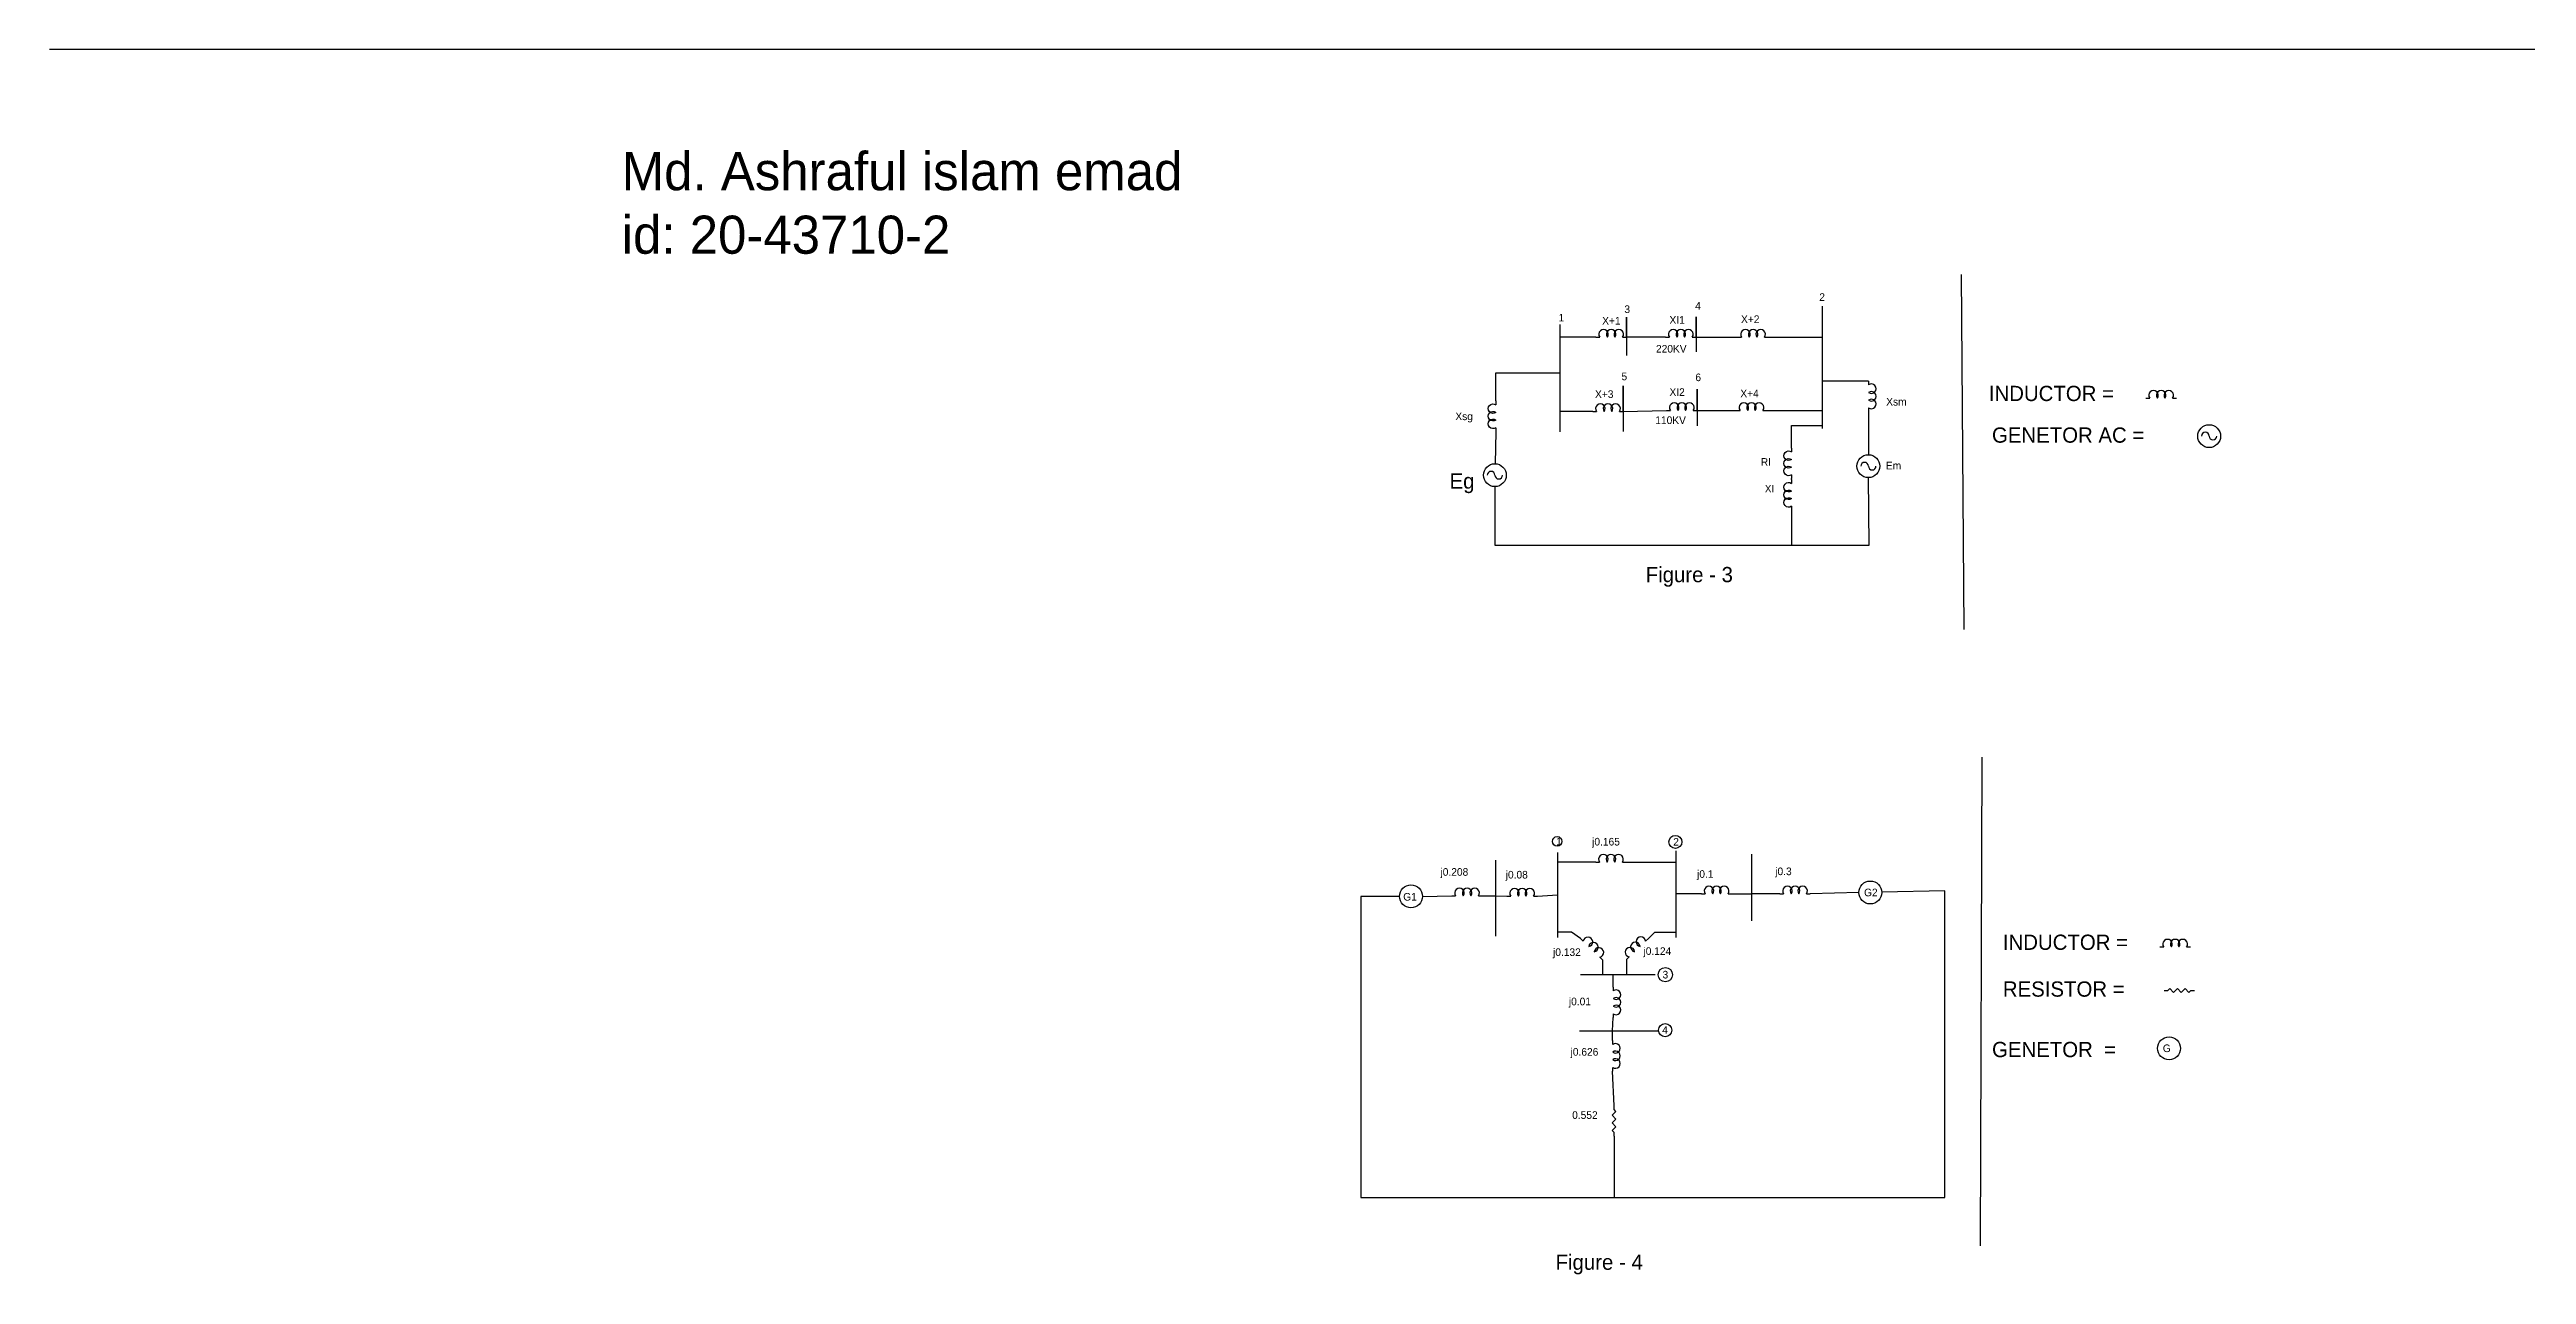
# Model space of a CAD drawing. Header units: inches. Extents: x 19.5 to 72, y 19.3 to 56.5.
# Drawn here: x 19.55 to 52.05, y 19.33 to 35.4 of the extents above; entities that cross this region are included whole.
import ezdxf

# ---------------------------------------------------------------- set-up
doc = ezdxf.new("R2010")
doc.units = ezdxf.units.IN
doc.header["$MEASUREMENT"] = 0

# ---------------------------------------------------------------- blocks, each defined once
blk = doc.blocks.new('Inductor')
at = {"color": 7}
for p, q in [((0, 0), (0.05, 0)), ((0.35, 0), (0.4, 0))]:
    blk.add_line(p, q, dxfattribs=at)
for centre in [(0.1, 0.0375), (0.2, 0.0375), (0.3, 0.0375)]:
    blk.add_arc(centre, 0.0625, 323.1301, 216.8699, dxfattribs=at)
blk = doc.blocks.new('Resistor')
at = {"color": 7}
blk.add_lwpolyline([(0, 0), (0.05, 0), (0.075, 0.025), (0.125, -0.025), (0.175, 0.025), (0.225, -0.025), (0.275, 0.025), (0.325, -0.025), (0.35, 0), (0.4, 0)], dxfattribs=at)

msp = doc.modelspace()

# ---------------------------------------------------------------- linework, layer by layer
for p, q in [((71.966, 35.398), (19.546, 35.398)), ((44.631, 32.448), (44.666, 27.79)), ((40.239, 31.625), (40.239, 31.886)), ((40.239, 31.886), (40.239, 31.383)), ((41.153, 31.626), (41.153, 31.89)), ((41.153, 31.89), (41.153, 31.434)), ((42.808, 32.033), (42.808, 30.425)), ((39.366, 31.79), (39.366, 30.383)), ((39.839, 31.625), (39.366, 31.625)), ((40.753, 31.626), (40.239, 31.625)), ((41.153, 31.626), (41.703, 31.626)), ((42.101, 31.625), (42.808, 31.625)), ((38.524, 30.788), (38.524, 31.157)), ((38.524, 31.157), (39.366, 31.157)), ((40.197, 30.649), (40.197, 30.986)), ((40.197, 30.986), (40.197, 30.386)), ((41.166, 30.663), (41.166, 30.943)), ((41.166, 30.943), (41.166, 30.462)), ((43.371, 31.049), (42.808, 31.049)), ((43.416, 31.049), (43.371, 31.049)), ((39.797, 30.649), (39.366, 30.649)), ((40.197, 30.649), (40.766, 30.663)), ((41.166, 30.663), (41.68, 30.663)), ((42.08, 30.663), (42.808, 30.663)), ((43.416, 30.649), (43.414, 30.083)), ((38.524, 30.388), (38.516, 29.965)), ((42.405, 30.17), (42.405, 30.465)), ((42.405, 30.465), (42.808, 30.465)), ((38.513, 29.665), (38.513, 28.897)), ((42.405, 29.757), (42.405, 29.77)), ((43.426, 28.897), (43.416, 29.783)), ((42.405, 29.357), (42.405, 28.897)), ((38.513, 28.897), (43.426, 28.897)), ((44.887, 19.707), (44.908, 26.116)), ((38.523, 24.765), (38.523, 23.766)), ((39.335, 24.865), (39.335, 23.752)), ((39.836, 24.74), (39.335, 24.74)), ((40.236, 24.74), (40.887, 24.74)), ((40.887, 24.887), (40.887, 23.752)), ((41.879, 24.844), (41.879, 23.968)), ((37.262, 24.29), (36.752, 24.29)), ((36.752, 24.29), (36.752, 20.34)), ((37.562, 24.29), (37.948, 24.296)), ((38.348, 24.296), (38.523, 24.296)), ((38.523, 24.296), (38.671, 24.292)), ((39.071, 24.292), (39.335, 24.309)), ((41.222, 24.324), (40.887, 24.324)), ((41.622, 24.324), (41.879, 24.324)), ((42.252, 24.324), (41.879, 24.324)), ((43.289, 24.341), (42.652, 24.324)), ((44.417, 24.362), (43.589, 24.344)), ((44.417, 20.34), (44.417, 24.362)), ((39.518, 23.82), (39.335, 23.82)), ((39.636, 23.735), (39.518, 23.82)), ((40.527, 23.738), (40.612, 23.82)), ((40.612, 23.82), (40.887, 23.82)), ((39.924, 23.457), (39.924, 23.264)), ((40.239, 23.46), (40.239, 23.264)), ((39.637, 23.264), (40.614, 23.264)), ((40.064, 23.1), (40.064, 23.264)), ((39.623, 22.524), (40.65, 22.524)), ((40.058, 22.524), (40.064, 22.7)), ((40.058, 22.397), (40.058, 22.524)), ((40.077, 21.543), (40.058, 21.997)), ((40.077, 21.143), (40.077, 20.34)), ((36.752, 20.34), (44.417, 20.34))]:
    msp.add_line(p, q)
at = {"color": 7}
for p, q in [((39.836, 24.74), (39.886, 24.74)), ((40.186, 24.74), (40.236, 24.74)), ((37.948, 24.296), (37.998, 24.296)), ((38.298, 24.296), (38.348, 24.296)), ((38.671, 24.292), (38.721, 24.292)), ((39.021, 24.292), (39.071, 24.292)), ((41.222, 24.324), (41.272, 24.324)), ((41.572, 24.324), (41.622, 24.324)), ((42.252, 24.324), (42.302, 24.324)), ((42.602, 24.324), (42.652, 24.324)), ((39.636, 23.735), (39.672, 23.7)), ((40.527, 23.738), (40.491, 23.703)), ((39.888, 23.492), (39.924, 23.457)), ((40.275, 23.495), (40.239, 23.46)), ((40.064, 23.1), (40.064, 23.05)), ((40.064, 22.75), (40.064, 22.7)), ((40.058, 22.397), (40.058, 22.347)), ((40.058, 22.047), (40.058, 21.997))]:
    msp.add_line(p, q, dxfattribs=at)
for centre in [(47.886, 30.327), (38.513, 29.815), (43.414, 29.933), (37.412, 24.29), (43.439, 24.341), (47.36, 22.296)]:
    msp.add_circle(centre, 0.15, dxfattribs=at)
for centre, radius in [((39.33, 25.011), 0.0628), ((40.881, 25.004), 0.0853), ((40.75, 23.262), 0.094), ((40.747, 22.535), 0.086)]:
    msp.add_circle(centre, radius)
for centre, radius, start, end in [((47.836, 30.327), 0.05, 0, 180), ((47.936, 30.327), 0.05, 180, 0), ((43.364, 29.933), 0.05, 0, 180), ((43.464, 29.933), 0.05, 180, 0), ((38.463, 29.815), 0.05, 0, 180), ((38.563, 29.815), 0.05, 180, 0), ((39.936, 24.778), 0.0625, 323.1301, 216.8699), ((40.036, 24.778), 0.0625, 323.1301, 216.8699), ((40.136, 24.778), 0.0625, 323.1301, 216.8699), ((38.048, 24.334), 0.0625, 323.1301, 216.8699), ((38.148, 24.334), 0.0625, 323.1301, 216.8699), ((38.248, 24.334), 0.0625, 323.1301, 216.8699), ((38.771, 24.33), 0.0625, 323.1301, 216.8699), ((38.871, 24.33), 0.0625, 323.1301, 216.8699), ((38.971, 24.33), 0.0625, 323.1301, 216.8699), ((41.322, 24.361), 0.0625, 323.1301, 216.8699), ((41.422, 24.361), 0.0625, 323.1301, 216.8699), ((41.522, 24.361), 0.0625, 323.1301, 216.8699), ((42.352, 24.361), 0.0625, 323.1301, 216.8699), ((42.452, 24.361), 0.0625, 323.1301, 216.8699), ((42.552, 24.361), 0.0625, 323.1301, 216.8699), ((39.734, 23.693), 0.0625, 279.1793, 172.9191), ((40.429, 23.695), 0.0625, 7.0809, 260.8207), ((39.806, 23.623), 0.0625, 279.1793, 172.9191), ((39.878, 23.554), 0.0625, 279.1793, 172.9191), ((40.285, 23.557), 0.0625, 7.0809, 260.8207), ((40.357, 23.626), 0.0625, 7.0809, 260.8207), ((40.102, 23), 0.0625, 233.1301, 126.8699), ((40.102, 22.9), 0.0625, 233.1301, 126.8699), ((40.102, 22.8), 0.0625, 233.1301, 126.8699), ((40.096, 22.297), 0.0625, 233.1301, 126.8699), ((40.096, 22.197), 0.0625, 233.1301, 126.8699), ((40.096, 22.097), 0.0625, 233.1301, 126.8699)]:
    msp.add_arc(centre, radius, start, end, dxfattribs=at)

# ---------------------------------------------------------------- block references
for name, p in [('Inductor', (39.839, 31.625)), ('Inductor', (40.753, 31.626)), ('Inductor', (41.701, 31.625)), ('Inductor', (47.056, 30.825)), ('Inductor', (39.797, 30.649)), ('Inductor', (40.766, 30.663)), ('Inductor', (41.68, 30.663)), ('Inductor', (47.24, 23.626)), ('Resistor', (47.295, 23.055))]:
    msp.add_blockref(name, p)
for name, p, rotation in [('Inductor', (43.416, 31.049), 270), ('Resistor', (40.077, 21.143), 90)]:
    msp.add_blockref(name, p, dxfattribs=dict(rotation=rotation))
at = {"xscale": -1, "rotation": 90.00000094166403}
for p in [(38.524, 30.788), (42.405, 30.17), (42.405, 29.757)]:
    msp.add_blockref('Inductor', p, dxfattribs=at)

# ---------------------------------------------------------------- texts
at = {"attachment_point": 1}
for s, insert, char_height, width in [('Md. Ashraful islam emad\\Pid: 20-43710-2', (27.055, 34.053), 0.5, 10.28481), ('2', (42.77, 32.201), 0.1, 0.17183), ('1', (39.349, 31.931), 0.1, 0.17183), ('X+1', (39.921, 31.891), 0.1, 0.17183), ('3', (40.212, 32.042), 0.1, 0.17183), ('XI1', (40.804, 31.901), 0.1, 0.17183), ('4', (41.141, 32.086), 0.1, 0.17183), ('X+2', (41.743, 31.911), 0.1, 0.17183), ('220KV', (40.627, 31.523), 0.1, 0.17183), ('X+3', (39.827, 30.928), 0.1, 0.17183), ('5', (40.174, 31.16), 0.1, 0.17183), ('XI2', (40.804, 30.955), 0.1, 0.17183), ('6', (41.144, 31.148), 0.1, 0.17183), ('X+4', (41.734, 30.937), 0.1, 0.17183), ('INDUCTOR =', (44.995, 30.987), 0.2, 2.25155), ('Xsg', (37.994, 30.637), 0.1, 0.17183), ('110KV', (40.618, 30.586), 0.1, 0.17183), ('Xsm', (43.648, 30.828), 0.1, 0.17183), ('GENETOR AC =', (45.036, 30.441), 0.2, 2.63088), ('RI', (42.003, 30.038), 0.1, 0.17183), ('Em', (43.644, 29.991), 0.1, 0.17183), ('Eg', (37.918, 29.838), 0.2, 0.26723), ('XI', (42.054, 29.688), 0.1, 0.17183), ('Figure - 3', (40.492, 28.611), 0.2, 2.47981), ('1', (39.318, 25.061), 0.1, 0.63418), ('j0.165', (39.789, 25.057), 0.1, 0.63418), ('2', (40.853, 25.055), 0.1, 0.63418), ('j0.208', (37.799, 24.66), 0.1, 0.63418), ('j0.08', (38.655, 24.624), 0.1, 0.63418), ('j0.1', (41.166, 24.633), 0.1, 0.63418), ('j0.3', (42.192, 24.668), 0.1, 0.63418), ('G2', (43.357, 24.391), 0.1, 0.00678), ('G1', (37.31, 24.334), 0.1, 0.15307), ('INDUCTOR =', (45.179, 23.788), 0.2, 2.25155), ('j0.132', (39.276, 23.608), 0.1, 0.63418), ('j0.124', (40.463, 23.622), 0.1, 0.63418), ('3', (40.713, 23.313), 0.1, 0.63418), ('RESISTOR =', (45.179, 23.174), 0.2, 2.25155), ('j0.01', (39.484, 22.961), 0.1, 0.63418), ('4', (40.708, 22.587), 0.1, 0.63418), ('j0.626', (39.506, 22.3), 0.1, 0.63418), ('GENETOR  =', (45.037, 22.381), 0.2, 2.63088), ('G', (47.278, 22.347), 0.1, 0.00678), ('0.552', (39.527, 21.471), 0.1, 0.63418), ('Figure - 4', (39.309, 19.591), 0.2, 2.47981)]:
    msp.add_mtext(s, dxfattribs=dict(at, insert=insert, char_height=char_height, width=width))

doc.saveas('drawing.dxf')
